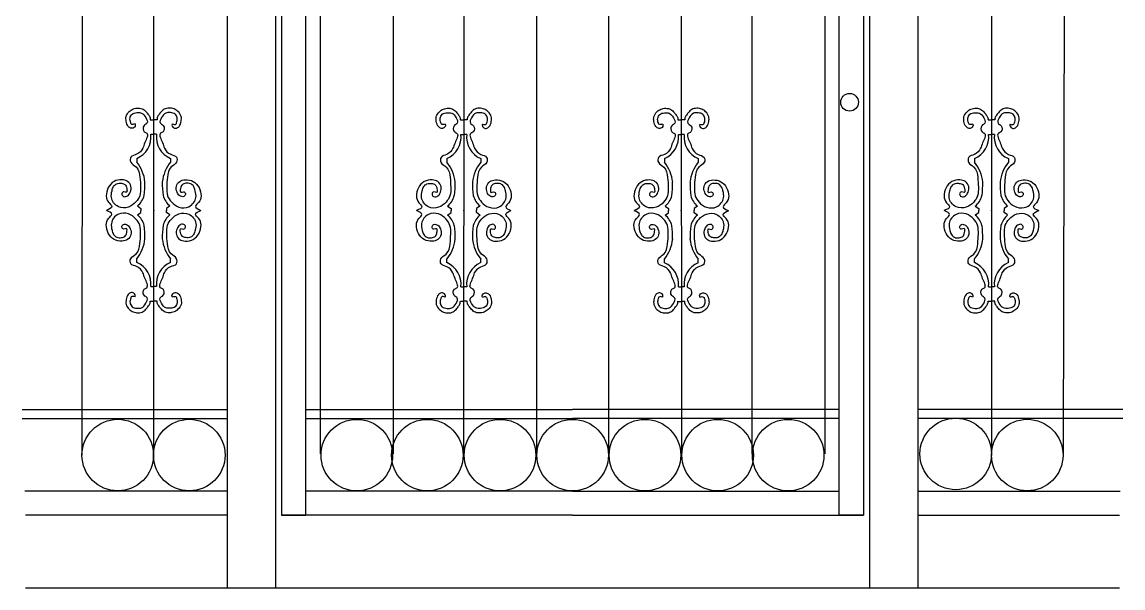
# Model space of a CAD drawing. Header units: millimetres. Extents: x -11 to 1891, y 0 to 2022.
# Drawn here: x -6 to 1886, y 0 to 973 of the extents above; entities that cross this region are included whole.
import ezdxf

# ---------------------------------------------------------------- set-up
doc = ezdxf.new("R2010")
doc.units = ezdxf.units.MM
for name, color, linetype in [('ceco.net 112 b', 5, 'Continuous'), ('ceco.net 112 c', 253, 'Continuous'), ('ceco.net 112 d', 190, 'Continuous'), ('ceco.net 112 e', 7, 'Continuous')]:
    doc.layers.add(name, color=color, linetype=linetype)

msp = doc.modelspace()

# ---------------------------------------------------------------- linework, layer by layer
at = {"layer": 'ceco.net 112 b', "linetype": 'Continuous'}
for p, q in [((214.4, 805.3), (220.3, 805.3)), ((226.1, 805.3), (220.3, 805.3)), ((747.4, 805), (753.3, 805)), ((759.2, 805), (753.3, 805)), ((1121.3, 804.9), (1127.2, 804.9)), ((1133.1, 804.9), (1127.2, 804.9)), ((1654.4, 805), (1660.3, 805)), ((1666.1, 805), (1660.3, 805)), ((215.2, 780.2), (220.3, 780.2)), ((225.3, 780.2), (220.3, 780.2)), ((748.3, 779.9), (753.3, 779.9)), ((758.4, 779.9), (753.3, 779.9)), ((1122.1, 779.8), (1127.2, 779.8)), ((1132.3, 779.8), (1127.2, 779.8)), ((1655.2, 779.9), (1660.3, 779.9)), ((1665.3, 779.9), (1660.3, 779.9)), ((191.2, 738.8), (191.2, 732.5)), ((249.3, 738.8), (249.3, 732.5)), ((724.3, 738.5), (724.3, 732.2)), ((782.4, 738.5), (782.4, 732.2)), ((1098.1, 738.4), (1098.1, 732.2)), ((1156.3, 738.4), (1156.3, 732.2)), ((1631.2, 738.5), (1631.2, 732.3)), ((1689.3, 738.5), (1689.3, 732.3)), ((192.4, 656.9), (198.4, 652.8)), ((192.4, 641.6), (198.4, 645.8)), ((198.4, 652.8), (198.4, 649.3)), ((198.4, 645.8), (198.4, 649.3)), ((248.1, 656.9), (242.1, 652.8)), ((242.1, 652.8), (242.1, 649.3)), ((242.1, 645.8), (242.1, 649.3)), ((248.1, 641.6), (242.1, 645.8)), ((725.5, 656.6), (731.5, 652.5)), ((725.5, 641.3), (731.5, 645.5)), ((731.5, 652.5), (731.5, 649)), ((731.5, 645.5), (731.5, 649)), ((781.1, 656.6), (775.2, 652.5)), ((775.2, 652.5), (775.2, 649)), ((775.2, 645.5), (775.2, 649)), ((781.1, 641.3), (775.2, 645.5)), ((1099.4, 656.6), (1105.3, 652.4)), ((1099.4, 641.2), (1105.3, 645.4)), ((1105.3, 652.4), (1105.3, 648.9)), ((1105.3, 645.4), (1105.3, 648.9)), ((1155, 656.6), (1149.1, 652.4)), ((1149.1, 652.4), (1149.1, 648.9)), ((1149.1, 645.4), (1149.1, 648.9)), ((1155, 641.2), (1149.1, 645.4)), ((1632.5, 656.7), (1638.4, 652.5)), ((1632.5, 641.4), (1638.4, 645.5)), ((1638.4, 652.5), (1638.4, 649)), ((1638.4, 645.5), (1638.4, 649)), ((1688.1, 656.7), (1682.1, 652.5)), ((1682.1, 652.5), (1682.1, 649)), ((1682.1, 645.5), (1682.1, 649)), ((1688.1, 641.4), (1682.1, 645.5)), ((191.2, 559.7), (191.2, 566)), ((249.3, 559.7), (249.3, 566)), ((724.3, 559.4), (724.3, 565.7)), ((782.4, 559.4), (782.4, 565.7)), ((1098.1, 559.4), (1098.1, 565.6)), ((1156.3, 559.4), (1156.3, 565.6)), ((1631.2, 559.5), (1631.2, 565.7)), ((1689.3, 559.5), (1689.3, 565.7)), ((215.2, 518.3), (220.3, 518.3)), ((225.3, 518.3), (220.3, 518.3)), ((748.3, 518), (753.3, 518)), ((758.4, 518), (753.3, 518)), ((1122.1, 518), (1127.2, 518)), ((1132.3, 518), (1127.2, 518)), ((1655.2, 518.1), (1660.3, 518.1)), ((1665.3, 518.1), (1660.3, 518.1)), ((214.4, 493.3), (220.3, 493.3)), ((226.1, 493.3), (220.3, 493.3)), ((747.4, 493), (753.3, 493)), ((759.2, 493), (753.3, 493)), ((1121.3, 492.9), (1127.2, 492.9)), ((1133.1, 492.9), (1127.2, 492.9)), ((1654.4, 493), (1660.3, 493)), ((1666.1, 493), (1660.3, 493))]:
    msp.add_line(p, q, dxfattribs=at)
for centre, radius, start, end in [((175.7, 775.4), 39.8, 292.9344, 6.8803), ((264.8, 775.4), 39.8, 173.1197, 247.0656), ((708.8, 775.1), 39.8, 292.9344, 6.8803), ((797.9, 775.1), 39.8, 173.1197, 247.0656), ((1082.6, 775.1), 39.8, 292.9344, 6.8803), ((1171.8, 775.1), 39.8, 173.1197, 247.0656), ((1615.7, 775.2), 39.8, 292.9344, 6.8803), ((1704.8, 775.2), 39.8, 173.1197, 247.0656), ((139.9, 691.3), 65.8, 5.8815, 38.7997), ((300.6, 691.3), 65.8, 141.2003, 174.1185), ((673, 691), 65.8, 5.8815, 38.7997), ((833.7, 691), 65.8, 141.2003, 174.1185), ((1046.9, 690.9), 65.8, 5.8815, 38.7997), ((1207.5, 690.9), 65.8, 141.2003, 174.1185), ((1579.9, 691), 65.8, 5.8815, 38.7997), ((1740.6, 691), 65.8, 141.2003, 174.1185), ((55.5, 695.3), 149.9, 352.1964, 1.067), ((385, 695.3), 149.9, 178.933, 187.8036), ((588.6, 695), 149.9, 352.1964, 1.067), ((918.1, 695), 149.9, 178.933, 187.8036), ((962.4, 694.9), 149.9, 352.1964, 1.067), ((1292, 694.9), 149.9, 178.933, 187.8036), ((1495.5, 695), 149.9, 352.1964, 1.067), ((1825, 695), 149.9, 178.933, 187.8036), ((168.9, 684.8), 36.4, 310.1909, 344.3064), ((271.6, 684.8), 36.4, 195.6936, 229.8091), ((702, 684.5), 36.4, 310.1909, 344.3064), ((804.7, 684.5), 36.4, 195.6936, 229.8091), ((1075.9, 684.4), 36.4, 310.1909, 344.3064), ((1178.5, 684.4), 36.4, 195.6936, 229.8091), ((1608.9, 684.5), 36.4, 310.1909, 344.3064), ((1711.6, 684.5), 36.4, 195.6936, 229.8091), ((168.9, 613.8), 36.4, 15.6936, 49.8091), ((271.6, 613.8), 36.4, 130.1909, 164.3064), ((702, 613.5), 36.4, 15.6936, 49.8091), ((804.7, 613.5), 36.4, 130.1909, 164.3064), ((1075.9, 613.4), 36.4, 15.6936, 49.8091), ((1178.5, 613.4), 36.4, 130.1909, 164.3064), ((1608.9, 613.5), 36.4, 15.6936, 49.8091), ((1711.6, 613.5), 36.4, 130.1909, 164.3064), ((55.5, 603.3), 149.9, 358.933, 7.8036), ((385, 603.3), 149.9, 172.1964, 181.067), ((588.6, 603), 149.9, 358.933, 7.8036), ((918.1, 603), 149.9, 172.1964, 181.067), ((962.4, 602.9), 149.9, 358.933, 7.8036), ((1292, 602.9), 149.9, 172.1964, 181.067), ((1495.5, 603), 149.9, 358.933, 7.8036), ((1825, 603), 149.9, 172.1964, 181.067), ((139.9, 607.2), 65.8, 321.2003, 354.1185), ((300.6, 607.2), 65.8, 185.8815, 218.7997), ((673, 606.9), 65.8, 321.2003, 354.1185), ((833.7, 606.9), 65.8, 185.8815, 218.7997), ((1046.9, 606.9), 65.8, 321.2003, 354.1185), ((1207.5, 606.9), 65.8, 185.8815, 218.7997), ((1579.9, 607), 65.8, 321.2003, 354.1185), ((1740.6, 607), 65.8, 185.8815, 218.7997), ((175.7, 523.1), 39.8, 353.1197, 67.0656), ((264.8, 523.1), 39.8, 112.9344, 186.8803), ((708.8, 522.8), 39.8, 353.1197, 67.0656), ((797.9, 522.8), 39.8, 112.9344, 186.8803), ((1082.6, 522.7), 39.8, 353.1197, 67.0656), ((1171.8, 522.7), 39.8, 112.9344, 186.8803), ((1615.7, 522.8), 39.8, 353.1197, 67.0656), ((1704.8, 522.8), 39.8, 112.9344, 186.8803)]:
    msp.add_arc(centre, radius, start, end, dxfattribs=at)
for points in [[(188.2, 798), (181.8, 798), (180.8, 800.1), (179.7, 808.2), (183.3, 814.9), (191.4, 817.4), (199.5, 816.7), (206.9, 808.9), (209, 799.7), (203.7, 795.2), (204.1, 784.6), (208.3, 782.1), (205.1, 765.9), (201.6, 756.4), (191, 745.8), (181.1, 740.9), (180.8, 732.4), (190, 724.2), (196.7, 706.2), (197.7, 689.6), (196.4, 674.6), (189.8, 664), (176.9, 655), (159.6, 655.7), (151.5, 662.4), (147.6, 671.6), (148.7, 683.2), (151.5, 690.7), (156.8, 695.2), (164.9, 695.9), (170.9, 693.8), (174.1, 687.1), (173.4, 680.4), (168.8, 681.5), (165.6, 678), (168.4, 673.4), (175.5, 674.4), (180.1, 680.8), (181.2, 690.7), (175.5, 699.1), (166, 701.9), (152.2, 699.1), (142.3, 688.5), (138.8, 674.1), (143, 662.8), (148.3, 656.1), (139.2, 649.4)], [(252.3, 798), (258.7, 798), (259.7, 800.1), (260.8, 808.2), (257.2, 814.9), (249.1, 817.4), (241, 816.7), (233.6, 808.9), (231.5, 799.7), (236.8, 795.2), (236.4, 784.6), (232.2, 782.1), (235.4, 765.9), (238.9, 756.4), (249.5, 745.8), (259.4, 740.9), (259.7, 732.4), (250.5, 724.2), (243.8, 706.2), (242.8, 689.6), (244.1, 674.6), (250.7, 664), (263.6, 655), (280.9, 655.7), (289, 662.4), (292.9, 671.6), (291.8, 683.2), (289, 690.7), (283.7, 695.2), (275.6, 695.9), (269.6, 693.8), (266.4, 687.1), (267.1, 680.4), (271.7, 681.5), (274.9, 678), (272.1, 673.4), (265, 674.4), (260.4, 680.8), (259.3, 690.7), (265, 699.1), (274.5, 701.9), (288.3, 699.1), (298.2, 688.5), (301.7, 674.1), (297.5, 662.8), (292.2, 656.1), (301.3, 649.4)], [(721.3, 797.7), (714.9, 797.7), (713.9, 799.8), (712.8, 807.9), (716.3, 814.6), (724.5, 817.1), (732.6, 816.4), (740, 808.6), (742.1, 799.4), (736.8, 794.9), (737.2, 784.3), (741.4, 781.8), (738.2, 765.6), (734.7, 756.1), (724.1, 745.5), (714.2, 740.5), (713.9, 732.1), (723.1, 723.8), (729.8, 705.9), (730.8, 689.3), (729.5, 674.3), (722.9, 663.7), (710, 654.7), (692.7, 655.4), (684.6, 662.1), (680.7, 671.3), (681.8, 682.9), (684.6, 690.3), (689.9, 694.9), (698, 695.6), (704, 693.5), (707.2, 686.8), (706.5, 680.1), (701.9, 681.2), (698.7, 677.7), (701.5, 673.1), (708.6, 674.1), (713.2, 680.5), (714.2, 690.3), (708.6, 698.8), (699.1, 701.6), (685.3, 698.8), (675.4, 688.2), (671.9, 673.8), (676.1, 662.5), (681.4, 655.8), (672.2, 649.1)], [(785.4, 797.7), (791.7, 797.7), (792.8, 799.8), (793.9, 807.9), (790.3, 814.6), (782.2, 817.1), (774.1, 816.4), (766.7, 808.6), (764.6, 799.4), (769.9, 794.9), (769.5, 784.3), (765.3, 781.8), (768.5, 765.6), (772, 756.1), (782.6, 745.5), (792.5, 740.5), (792.8, 732.1), (783.6, 723.8), (776.9, 705.9), (775.8, 689.3), (777.2, 674.3), (783.8, 663.7), (796.7, 654.7), (814, 655.4), (822.1, 662.1), (826, 671.3), (824.9, 682.9), (822.1, 690.3), (816.8, 694.9), (808.7, 695.6), (802.7, 693.5), (799.5, 686.8), (800.2, 680.1), (804.8, 681.2), (808, 677.7), (805.1, 673.1), (798.1, 674.1), (793.5, 680.5), (792.4, 690.3), (798.1, 698.8), (807.6, 701.6), (821.4, 698.8), (831.3, 688.2), (834.8, 673.8), (830.6, 662.5), (825.3, 655.8), (834.4, 649.1)], [(1095.1, 797.6), (1088.8, 797.6), (1087.7, 799.7), (1086.7, 807.8), (1090.2, 814.5), (1098.3, 817), (1106.4, 816.3), (1113.9, 808.5), (1116, 799.4), (1110.7, 794.8), (1111, 784.2), (1115.3, 781.7), (1112.1, 765.5), (1108.6, 756), (1098, 745.4), (1088.1, 740.5), (1087.7, 732), (1096.9, 723.8), (1103.6, 705.8), (1104.7, 689.2), (1103.3, 674.3), (1096.8, 663.6), (1083.9, 654.7), (1066.6, 655.4), (1058.5, 662.1), (1054.6, 671.2), (1055.6, 682.9), (1058.5, 690.3), (1063.8, 694.9), (1071.9, 695.6), (1077.9, 693.5), (1081, 686.8), (1080.3, 680.1), (1075.8, 681.1), (1072.6, 677.6), (1075.4, 673), (1082.5, 674.1), (1087, 680.4), (1088.1, 690.3), (1082.5, 698.7), (1072.9, 701.6), (1059.2, 698.7), (1049.3, 688.2), (1045.8, 673.7), (1050, 662.4), (1055.3, 655.7), (1046.1, 649)], [(1159.3, 797.6), (1165.6, 797.6), (1166.7, 799.7), (1167.7, 807.8), (1164.2, 814.5), (1156.1, 817), (1148, 816.3), (1140.6, 808.5), (1138.4, 799.4), (1143.7, 794.8), (1143.4, 784.2), (1139.1, 781.7), (1142.3, 765.5), (1145.8, 756), (1156.4, 745.4), (1166.3, 740.5), (1166.7, 732), (1157.5, 723.8), (1150.8, 705.8), (1149.7, 689.2), (1151.1, 674.3), (1157.6, 663.6), (1170.5, 654.7), (1187.8, 655.4), (1195.9, 662.1), (1199.8, 671.2), (1198.8, 682.9), (1195.9, 690.3), (1190.6, 694.9), (1182.5, 695.6), (1176.5, 693.5), (1173.4, 686.8), (1174.1, 680.1), (1178.6, 681.1), (1181.8, 677.6), (1179, 673), (1171.9, 674.1), (1167.4, 680.4), (1166.3, 690.3), (1171.9, 698.7), (1181.5, 701.6), (1195.2, 698.7), (1205.1, 688.2), (1208.6, 673.7), (1204.4, 662.4), (1199.1, 655.7), (1208.3, 649)], [(1628.2, 797.7), (1621.8, 797.7), (1620.8, 799.8), (1619.7, 807.9), (1623.3, 814.6), (1631.4, 817.1), (1639.5, 816.4), (1646.9, 808.6), (1649, 799.5), (1643.7, 794.9), (1644.1, 784.3), (1648.3, 781.8), (1645.1, 765.6), (1641.6, 756.1), (1631, 745.5), (1621.1, 740.6), (1620.8, 732.1), (1630, 723.9), (1636.7, 705.9), (1637.7, 689.3), (1636.4, 674.4), (1629.8, 663.7), (1616.9, 654.8), (1599.6, 655.5), (1591.5, 662.2), (1587.6, 671.3), (1588.7, 683), (1591.5, 690.4), (1596.8, 695), (1604.9, 695.7), (1610.9, 693.6), (1614.1, 686.9), (1613.4, 680.2), (1608.8, 681.2), (1605.6, 677.7), (1608.5, 673.1), (1615.5, 674.2), (1620.1, 680.5), (1621.2, 690.4), (1615.5, 698.8), (1606, 701.7), (1592.2, 698.8), (1582.3, 688.3), (1578.8, 673.8), (1583, 662.5), (1588.3, 655.8), (1579.2, 649.1)], [(1692.3, 797.7), (1698.7, 797.7), (1699.7, 799.8), (1700.8, 807.9), (1697.3, 814.6), (1689.1, 817.1), (1681, 816.4), (1673.6, 808.6), (1671.5, 799.5), (1676.8, 794.9), (1676.4, 784.3), (1672.2, 781.8), (1675.4, 765.6), (1678.9, 756.1), (1689.5, 745.5), (1699.4, 740.6), (1699.7, 732.1), (1690.5, 723.9), (1683.8, 705.9), (1682.8, 689.3), (1684.1, 674.4), (1690.7, 663.7), (1703.6, 654.8), (1720.9, 655.5), (1729, 662.2), (1732.9, 671.3), (1731.8, 683), (1729, 690.4), (1723.7, 695), (1715.6, 695.7), (1709.6, 693.6), (1706.4, 686.9), (1707.1, 680.2), (1711.7, 681.2), (1714.9, 677.7), (1712.1, 673.1), (1705, 674.2), (1700.4, 680.5), (1699.4, 690.4), (1705, 698.8), (1714.5, 701.7), (1728.3, 698.8), (1738.2, 688.3), (1741.7, 673.8), (1737.5, 662.5), (1732.2, 655.8), (1741.4, 649.1)], [(188.2, 500.6), (181.8, 500.6), (180.8, 498.5), (179.7, 490.4), (183.3, 483.7), (191.4, 481.2), (199.5, 481.9), (206.9, 489.6), (209, 498.8), (203.7, 503.4), (204.1, 514), (208.3, 516.4), (205.1, 532.7), (201.6, 542.2), (191, 552.8), (181.1, 557.7), (180.8, 566.2), (190, 574.4), (196.7, 592.4), (197.7, 609), (196.4, 623.9), (189.8, 634.5), (176.9, 643.5), (159.6, 642.8), (151.5, 636.1), (147.6, 626.9), (148.7, 615.3), (151.5, 607.9), (156.8, 603.3), (164.9, 602.6), (170.9, 604.7), (174.1, 611.4), (173.4, 618.1), (168.8, 617.1), (165.6, 620.6), (168.4, 625.2), (175.5, 624.1), (180.1, 617.8), (181.2, 607.9), (175.5, 599.4), (166, 596.6), (152.2, 599.4), (142.3, 610), (138.8, 624.5), (143, 635.8), (148.3, 642.5), (139.2, 649.2)], [(252.3, 500.6), (258.7, 500.6), (259.7, 498.5), (260.8, 490.4), (257.2, 483.7), (249.1, 481.2), (241, 481.9), (233.6, 489.6), (231.5, 498.8), (236.8, 503.4), (236.4, 514), (232.2, 516.4), (235.4, 532.7), (238.9, 542.2), (249.5, 552.8), (259.4, 557.7), (259.7, 566.2), (250.5, 574.4), (243.8, 592.4), (242.8, 609), (244.1, 623.9), (250.7, 634.5), (263.6, 643.5), (280.9, 642.8), (289, 636.1), (292.9, 626.9), (291.8, 615.3), (289, 607.9), (283.7, 603.3), (275.6, 602.6), (269.6, 604.7), (266.4, 611.4), (267.1, 618.1), (271.7, 617.1), (274.9, 620.6), (272.1, 625.2), (265, 624.1), (260.4, 617.8), (259.3, 607.9), (265, 599.4), (274.5, 596.6), (288.3, 599.4), (298.2, 610), (301.7, 624.5), (297.5, 635.8), (292.2, 642.5), (301.3, 649.2)], [(721.3, 500.3), (714.9, 500.3), (713.9, 498.2), (712.8, 490), (716.3, 483.3), (724.5, 480.9), (732.6, 481.6), (740, 489.3), (742.1, 498.5), (736.8, 503.1), (737.2, 513.7), (741.4, 516.1), (738.2, 532.4), (734.7, 541.9), (724.1, 552.5), (714.2, 557.4), (713.9, 565.9), (723.1, 574.1), (729.8, 592.1), (730.8, 608.7), (729.5, 623.6), (722.9, 634.2), (710, 643.2), (692.7, 642.5), (684.6, 635.8), (680.7, 626.6), (681.8, 615), (684.6, 607.6), (689.9, 603), (698, 602.3), (704, 604.4), (707.2, 611.1), (706.5, 617.8), (701.9, 616.8), (698.7, 620.3), (701.5, 624.9), (708.6, 623.8), (713.2, 617.5), (714.2, 607.6), (708.6, 599.1), (699.1, 596.3), (685.3, 599.1), (675.4, 609.7), (671.9, 624.2), (676.1, 635.5), (681.4, 642.2), (672.2, 648.9)], [(785.4, 500.3), (791.7, 500.3), (792.8, 498.2), (793.9, 490), (790.3, 483.3), (782.2, 480.9), (774.1, 481.6), (766.7, 489.3), (764.6, 498.5), (769.9, 503.1), (769.5, 513.7), (765.3, 516.1), (768.5, 532.4), (772, 541.9), (782.6, 552.5), (792.5, 557.4), (792.8, 565.9), (783.6, 574.1), (776.9, 592.1), (775.8, 608.7), (777.2, 623.6), (783.8, 634.2), (796.7, 643.2), (814, 642.5), (822.1, 635.8), (826, 626.6), (824.9, 615), (822.1, 607.6), (816.8, 603), (808.7, 602.3), (802.7, 604.4), (799.5, 611.1), (800.2, 617.8), (804.8, 616.8), (808, 620.3), (805.1, 624.9), (798.1, 623.8), (793.5, 617.5), (792.4, 607.6), (798.1, 599.1), (807.6, 596.3), (821.4, 599.1), (831.3, 609.7), (834.8, 624.2), (830.6, 635.5), (825.3, 642.2), (834.4, 648.9)], [(1095.1, 500.2), (1088.8, 500.2), (1087.7, 498.1), (1086.7, 490), (1090.2, 483.3), (1098.3, 480.8), (1106.4, 481.5), (1113.9, 489.3), (1116, 498.4), (1110.7, 503), (1111, 513.6), (1115.3, 516.1), (1112.1, 532.3), (1108.6, 541.8), (1098, 552.4), (1088.1, 557.3), (1087.7, 565.8), (1096.9, 574), (1103.6, 592), (1104.7, 608.6), (1103.3, 623.6), (1096.8, 634.2), (1083.9, 643.1), (1066.6, 642.4), (1058.5, 635.7), (1054.6, 626.6), (1055.6, 614.9), (1058.5, 607.5), (1063.8, 602.9), (1071.9, 602.2), (1077.9, 604.4), (1081, 611.1), (1080.3, 617.8), (1075.8, 616.7), (1072.6, 620.2), (1075.4, 624.8), (1082.5, 623.7), (1087, 617.4), (1088.1, 607.5), (1082.5, 599.1), (1072.9, 596.2), (1059.2, 599.1), (1049.3, 609.6), (1045.8, 624.1), (1050, 635.4), (1055.3, 642.1), (1046.1, 648.8)], [(1159.3, 500.2), (1165.6, 500.2), (1166.7, 498.1), (1167.7, 490), (1164.2, 483.3), (1156.1, 480.8), (1148, 481.5), (1140.6, 489.3), (1138.4, 498.4), (1143.7, 503), (1143.4, 513.6), (1139.1, 516.1), (1142.3, 532.3), (1145.8, 541.8), (1156.4, 552.4), (1166.3, 557.3), (1166.7, 565.8), (1157.5, 574), (1150.8, 592), (1149.7, 608.6), (1151.1, 623.6), (1157.6, 634.2), (1170.5, 643.1), (1187.8, 642.4), (1195.9, 635.7), (1199.8, 626.6), (1198.8, 614.9), (1195.9, 607.5), (1190.6, 602.9), (1182.5, 602.2), (1176.5, 604.4), (1173.4, 611.1), (1174.1, 617.8), (1178.6, 616.7), (1181.8, 620.2), (1179, 624.8), (1171.9, 623.7), (1167.4, 617.4), (1166.3, 607.5), (1171.9, 599.1), (1181.5, 596.2), (1195.2, 599.1), (1205.1, 609.6), (1208.6, 624.1), (1204.4, 635.4), (1199.1, 642.1), (1208.3, 648.8)], [(1628.2, 500.3), (1621.8, 500.3), (1620.8, 498.2), (1619.7, 490.1), (1623.3, 483.4), (1631.4, 480.9), (1639.5, 481.6), (1646.9, 489.4), (1649, 498.5), (1643.7, 503.1), (1644.1, 513.7), (1648.3, 516.2), (1645.1, 532.4), (1641.6, 541.9), (1631, 552.5), (1621.1, 557.4), (1620.8, 565.9), (1630, 574.1), (1636.7, 592.1), (1637.7, 608.7), (1636.4, 623.7), (1629.8, 634.3), (1616.9, 643.2), (1599.6, 642.5), (1591.5, 635.8), (1587.6, 626.7), (1588.7, 615), (1591.5, 607.6), (1596.8, 603), (1604.9, 602.3), (1610.9, 604.5), (1614.1, 611.2), (1613.4, 617.9), (1608.8, 616.8), (1605.6, 620.3), (1608.5, 624.9), (1615.5, 623.8), (1620.1, 617.5), (1621.2, 607.6), (1615.5, 599.2), (1606, 596.3), (1592.2, 599.2), (1582.3, 609.7), (1578.8, 624.2), (1583, 635.5), (1588.3, 642.2), (1579.2, 648.9)], [(1692.3, 500.3), (1698.7, 500.3), (1699.7, 498.2), (1700.8, 490.1), (1697.3, 483.4), (1689.1, 480.9), (1681, 481.6), (1673.6, 489.4), (1671.5, 498.5), (1676.8, 503.1), (1676.4, 513.7), (1672.2, 516.2), (1675.4, 532.4), (1678.9, 541.9), (1689.5, 552.5), (1699.4, 557.4), (1699.7, 565.9), (1690.5, 574.1), (1683.8, 592.1), (1682.8, 608.7), (1684.1, 623.7), (1690.7, 634.3), (1703.6, 643.2), (1720.9, 642.5), (1729, 635.8), (1732.9, 626.7), (1731.8, 615), (1729, 607.6), (1723.7, 603), (1715.6, 602.3), (1709.6, 604.5), (1706.4, 611.2), (1707.1, 617.9), (1711.7, 616.8), (1714.9, 620.3), (1712.1, 624.9), (1705, 623.8), (1700.4, 617.5), (1699.4, 607.6), (1705, 599.2), (1714.5, 596.3), (1728.3, 599.2), (1738.2, 609.7), (1741.7, 624.2), (1737.5, 635.5), (1732.2, 642.2), (1741.4, 648.9)]]:
    msp.add_spline(points, degree=3, dxfattribs=at)
for points in [[(188.3, 797.9), (188.5, 797.3), (189.1, 795.4), (187.2, 791.6), (181.6, 789.7), (175, 794.1), (172.8, 802.1), (172.1, 811.7), (177.6, 819.2), (185.1, 824.5), (193.7, 825.8), (202.6, 824.1), (208.1, 818.1), (212.1, 812.7), (214.5, 808.7), (214.3, 805.8), (214.3, 805.2)], [(252.2, 797.9), (252, 797.3), (251.4, 795.4), (253.3, 791.6), (258.9, 789.7), (265.5, 794.1), (267.7, 802.1), (268.4, 811.7), (262.9, 819.2), (255.4, 824.5), (246.8, 825.8), (237.9, 824.1), (232.4, 818.1), (228.4, 812.7), (226, 808.7), (226.3, 805.8), (226.2, 805.2)], [(721.4, 797.6), (721.6, 797), (722.2, 795.1), (720.3, 791.3), (714.7, 789.4), (708.1, 793.8), (705.9, 801.8), (705.2, 811.4), (710.7, 818.9), (718.2, 824.2), (726.8, 825.5), (735.6, 823.8), (741.2, 817.8), (745.2, 812.4), (747.6, 808.4), (747.3, 805.5), (747.4, 804.9)], [(785.3, 797.6), (785.1, 797), (784.5, 795.1), (786.4, 791.3), (792, 789.4), (798.6, 793.8), (800.8, 801.8), (801.5, 811.4), (796, 818.9), (788.5, 824.2), (779.9, 825.5), (771, 823.8), (765.5, 817.8), (761.5, 812.4), (759, 808.4), (759.3, 805.5), (759.3, 804.9)], [(1095.2, 797.5), (1095.4, 796.9), (1096.1, 795.1), (1094.2, 791.2), (1088.5, 789.4), (1081.9, 793.8), (1079.8, 801.8), (1079.1, 811.3), (1084.6, 818.8), (1092, 824.1), (1100.6, 825.4), (1109.5, 823.7), (1115, 817.7), (1119.1, 812.3), (1121.5, 808.3), (1121.2, 805.4), (1121.2, 804.8)], [(1159.2, 797.5), (1159, 796.9), (1158.3, 795.1), (1160.2, 791.2), (1165.9, 789.4), (1172.5, 793.8), (1174.6, 801.8), (1175.3, 811.3), (1169.8, 818.8), (1162.4, 824.1), (1153.8, 825.4), (1144.9, 823.7), (1139.4, 817.7), (1135.3, 812.3), (1132.9, 808.3), (1133.2, 805.4), (1133.2, 804.8)], [(1628.3, 797.6), (1628.5, 797), (1629.1, 795.2), (1627.2, 791.3), (1621.6, 789.5), (1615, 793.9), (1612.8, 801.9), (1612.1, 811.4), (1617.6, 818.9), (1625.1, 824.2), (1633.7, 825.5), (1642.6, 823.9), (1648.1, 817.8), (1652.1, 812.4), (1654.6, 808.4), (1654.3, 805.5), (1654.3, 804.9)], [(1692.2, 797.6), (1692, 797), (1691.4, 795.2), (1693.3, 791.3), (1698.9, 789.5), (1705.5, 793.9), (1707.7, 801.9), (1708.4, 811.4), (1702.9, 818.9), (1695.4, 824.2), (1686.8, 825.5), (1678, 823.9), (1672.4, 817.8), (1668.4, 812.4), (1666, 808.4), (1666.3, 805.5), (1666.2, 804.9)], [(188.3, 500.7), (188.5, 501.3), (189.1, 503.1), (187.2, 507), (181.6, 508.8), (175, 504.4), (172.8, 496.4), (172.1, 486.9), (177.6, 479.3), (185.1, 474.1), (193.7, 472.8), (202.6, 474.4), (208.1, 480.5), (212.1, 485.9), (214.5, 489.9), (214.3, 492.7), (214.3, 493.4)], [(252.2, 500.7), (252, 501.3), (251.4, 503.1), (253.3, 507), (258.9, 508.8), (265.5, 504.4), (267.7, 496.4), (268.4, 486.9), (262.9, 479.3), (255.4, 474.1), (246.8, 472.8), (237.9, 474.4), (232.4, 480.5), (228.4, 485.9), (226, 489.9), (226.3, 492.7), (226.2, 493.4)], [(721.4, 500.3), (721.6, 501), (722.2, 502.8), (720.3, 506.7), (714.7, 508.5), (708.1, 504.1), (705.9, 496.1), (705.2, 486.6), (710.7, 479), (718.2, 473.8), (726.8, 472.4), (735.6, 474.1), (741.2, 480.2), (745.2, 485.6), (747.6, 489.6), (747.3, 492.4), (747.4, 493.1)], [(785.3, 500.3), (785.1, 501), (784.5, 502.8), (786.4, 506.7), (792, 508.5), (798.6, 504.1), (800.8, 496.1), (801.5, 486.6), (796, 479), (788.5, 473.8), (779.9, 472.4), (771, 474.1), (765.5, 480.2), (761.5, 485.6), (759, 489.6), (759.3, 492.4), (759.3, 493.1)], [(1095.2, 500.3), (1095.4, 500.9), (1096.1, 502.7), (1094.2, 506.6), (1088.5, 508.4), (1081.9, 504.1), (1079.8, 496), (1079.1, 486.5), (1084.6, 479), (1092, 473.7), (1100.6, 472.4), (1109.5, 474.1), (1115, 480.1), (1119.1, 485.5), (1121.5, 489.5), (1121.2, 492.4), (1121.2, 493)], [(1159.2, 500.3), (1159, 500.9), (1158.3, 502.7), (1160.2, 506.6), (1165.9, 508.4), (1172.5, 504.1), (1174.6, 496), (1175.3, 486.5), (1169.8, 479), (1162.4, 473.7), (1153.8, 472.4), (1144.9, 474.1), (1139.4, 480.1), (1135.3, 485.5), (1132.9, 489.5), (1133.2, 492.4), (1133.2, 493)], [(1628.3, 500.4), (1628.5, 501), (1629.1, 502.8), (1627.2, 506.7), (1621.6, 508.5), (1615, 504.2), (1612.8, 496.1), (1612.1, 486.6), (1617.6, 479.1), (1625.1, 473.8), (1633.7, 472.5), (1642.6, 474.2), (1648.1, 480.2), (1652.1, 485.6), (1654.6, 489.6), (1654.3, 492.5), (1654.3, 493.1)], [(1692.2, 500.4), (1692, 501), (1691.4, 502.8), (1693.3, 506.7), (1698.9, 508.5), (1705.5, 504.2), (1707.7, 496.1), (1708.4, 486.6), (1702.9, 479.1), (1695.4, 473.8), (1686.8, 472.5), (1678, 474.2), (1672.4, 480.2), (1668.4, 485.6), (1666, 489.6), (1666.3, 492.5), (1666.2, 493.1)]]:
    msp.add_open_spline(points, degree=3, knots=[0, 0, 0, 0, 0.039263, 0.118869, 0.233394, 0.36147, 0.559517, 0.727754, 0.934714, 1.099475, 1.283308, 1.459779, 1.632798, 1.771229, 1.880867, 1.920937, 1.920937, 1.920937, 1.920937], dxfattribs=at)
for p in [(220.3, 649.3), (753.3, 649), (1127.2, 648.9), (1660.3, 649)]:
    msp.add_point(p, dxfattribs=at)
at = {"layer": 'ceco.net 112 c'}
for centre in [(158.5, 228.6), (281.5, 228.6), (569.4, 228.5), (690.6, 228.5), (815.6, 228.5), (940.4, 228.5), (1064.7, 228.5), (1189.7, 228.5), (1310.9, 228.5), (1598.8, 230.5), (1721.8, 228.6)]:
    msp.add_circle(centre, 61.5, dxfattribs=at)
at = {"layer": 'ceco.net 112 d'}
for p, q in [((878.3, 1926.7), (878, 230.5)), ((1002, 1926.7), (1002.3, 230.5)), ((753.3, 1902.2), (753, 230.5)), ((1127, 1902.2), (1127.3, 230.5)), ((632.1, 1852.2), (631.8, 230.5)), ((1248.2, 1852.2), (1248.5, 230.5)), ((506.7, 1758.8), (506.5, 230.5)), ((1373.6, 1758.8), (1373.9, 230.5)), ((220.2, 1533.3), (220, 230.5)), ((1660.1, 1533.3), (1660.3, 230.5)), ((1786.7, 1533.4), (1783.3, 228.6)), ((97.2, 1531.5), (97, 228.6))]:
    msp.add_line(p, q, dxfattribs=at)
at = {"layer": 'ceco.net 112 e'}
for p, q in [((346.6, 1602), (346.8, 0)), ((430, 1602), (429.7, 0)), ((440.2, 1602), (440.2, 125)), ((481.8, 125), (481.8, 1602)), ((1450.3, 1602), (1450.6, 0)), ((1533.7, 1602), (1533.5, 0)), ((-6, 306.9), (347.2, 306.9)), ((481.8, 306.9), (940.2, 306.9)), ((1398.5, 306.9), (940.2, 306.9)), ((1886.3, 306.9), (1533.1, 306.9)), ((-5.5, 291.3), (347.2, 291.3)), ((481.8, 291.3), (940.2, 291.3)), ((1398.5, 291.3), (940.2, 291.3)), ((1885.8, 291.3), (1533.1, 291.3)), ((346.8, 166.7), (-1.4, 166.7)), ((940.2, 166.7), (481.8, 166.7)), ((940.2, 166.7), (1398.5, 166.7)), ((1533.5, 166.7), (1881.7, 166.7)), ((346.8, 125), (0, 125)), ((940.2, 125), (440.2, 125)), ((440.2, 125), (481.8, 125)), ((940.2, 125), (1440.2, 125)), ((1533.5, 125), (1880.3, 125))]:
    msp.add_line(p, q, dxfattribs=at)
at = {"layer": 'ceco.net 112 e', "linetype": 'Continuous'}
for p, q in [((1398.5, 125), (1398.5, 1602)), ((1440.2, 1602), (1440.2, 125)), ((346.8, 166.7), (187.9, 166.7)), ((1533.5, 166.7), (1692.4, 166.7)), ((1440.2, 125), (1398.5, 125)), ((0, 0), (1880.3, 0))]:
    msp.add_line(p, q, dxfattribs=at)
msp.add_circle((1416.4, 835.2), 15.2, dxfattribs=at)

doc.saveas('drawing.dxf')
